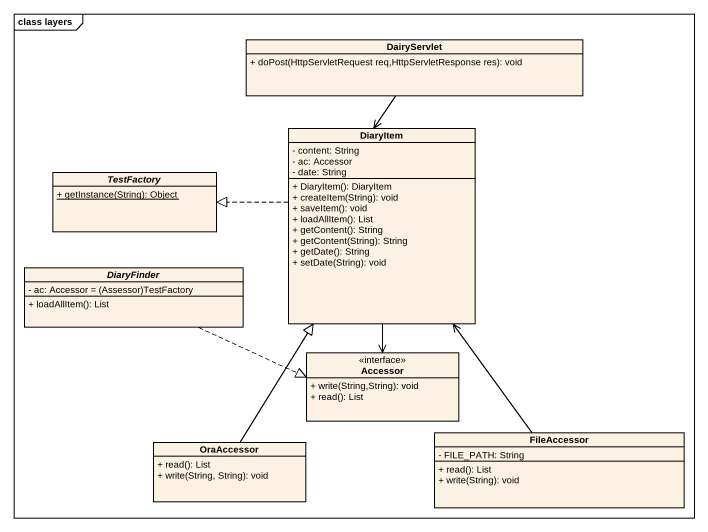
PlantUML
@startuml
mainframe class layers
hide circle
hide empty members
skinparam classAttributeIconSize 0
class DairyServlet {
  + doPost(HttpServletRequest req,HttpServletResponse res): void
}
class DiaryItem {
  - content: String
  - ac: Accessor
  - date: String
  + DiaryItem(): DiaryItem
  + createItem(String): void
  + saveItem(): void
  + loadAllItem(): List
  + getContent(): String
  + getContent(String): String
  + getDate(): String
  + setDate(String): void
}
abstract class TestFactory {
  {static} + getInstance(String): Object
}
abstract class DiaryFinder {
  {field} - ac: Accessor = (Assessor)TestFactory
  + loadAllItem(): List
}
class Accessor <<interface>> {
  + write(String,String): void
  + read(): List
}
class FileAccessor {
  - FILE_PATH: String
  + read(): List
  + write(String): void
}
class OraAccessor {
  + read(): List
  + write(String, String): void
}
DairyServlet --> DiaryItem
DiaryItem .left.|> TestFactory
DiaryItem --> Accessor
DiaryFinder .right.|> Accessor
FileAccessor -up-> DiaryItem
OraAccessor -up-|> DiaryItem
@enduml
